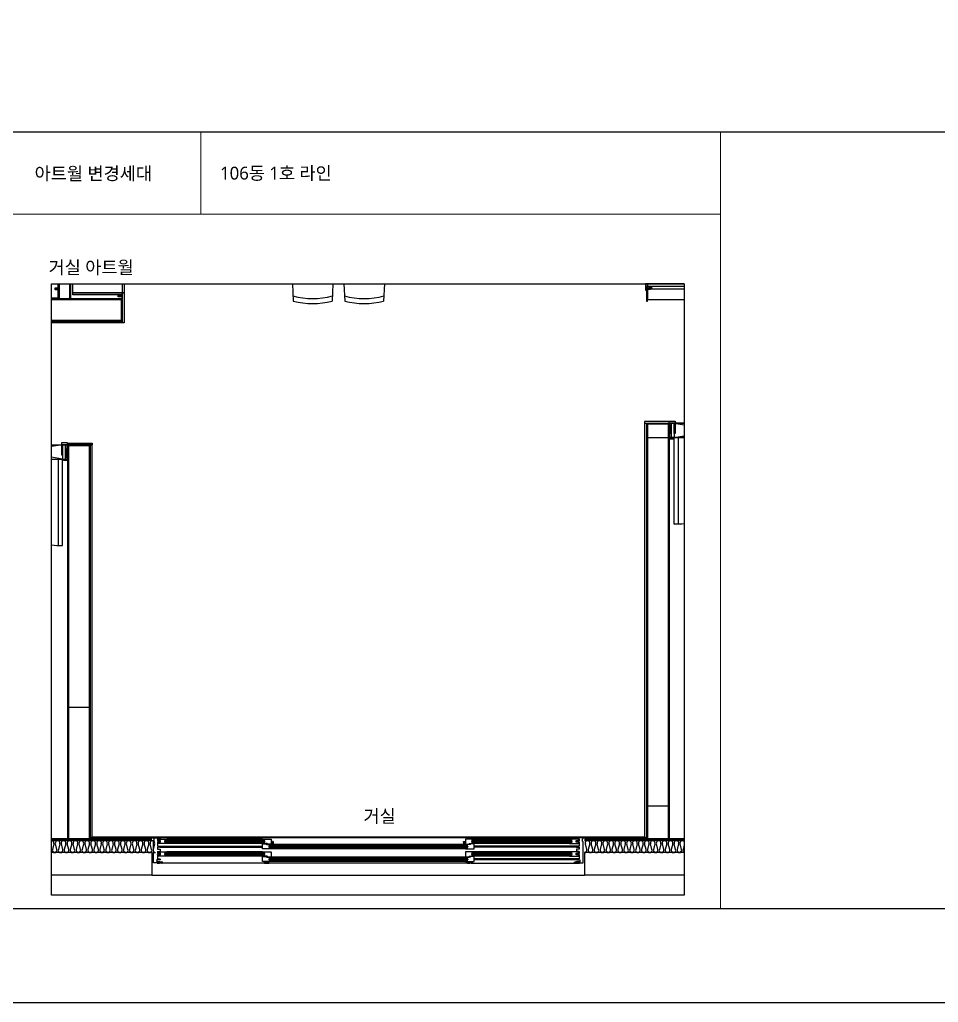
# Model space of a CAD drawing. Header units: millimetres. Extents: x -33000 to 294000, y 0 to 42408.
# Drawn here: x 182607 to 191527, y 0 to 9539 of the extents above; entities that cross this region are included whole.
import ezdxf
from ezdxf.enums import TextEntityAlignment as Align

# ---------------------------------------------------------------- set-up
doc = ezdxf.new("R2010")
doc.units = ezdxf.units.MM
doc.header["$LTSCALE"] = 50
doc.layers.add('arch', color=8, linetype='Continuous')
doc.layers.add('cloud', color=7, linetype='Continuous', true_color=0xb3ef8f, plot=False)
doc.styles.add('FORTELINE', font='malgun.ttf')
doc.styles.add('맑은고딕', font='malgun.ttf')

# ---------------------------------------------------------------- blocks, each defined once
blk = doc.blocks.new('XR-Unit-Plan$0$A$C0b6cf8d4')
for p, q in [((-4185, 0), (-4121, 0)), ((-4185, -10), (-4185, 0)), ((-15, 0), (-79, 0)), ((-15, -10), (-15, 0)), ((-4185, -10), (-4179, -10)), ((-4185, -245), (-4185, -38)), ((-4179, -38), (-4185, -38)), ((-4179, -38), (-4179, -10)), ((-4121, -12), (-4147, -12)), ((-4120, -1), (-4120, -11)), ((-80, -1), (-80, -11)), ((-79, -12), (-53, -12)), ((-15, -10), (-21, -10)), ((-21, -38), (-21, -10)), ((-21, -38), (-15, -38)), ((-15, -245), (-15, -38)), ((-4148, -134.5), (-4148, -153)), ((-4148, -165), (-4148, -205)), ((-4147, -133.5), (-4121, -133.5)), ((-4147, -154), (-4123.5, -154)), ((-4123.5, -164), (-4147, -164)), ((-4123, -154.5), (-4123, -155.1)), ((-4123, -162.9), (-4123, -163.5)), ((-53, -133.5), (-79, -133.5)), ((-77, -154.5), (-77, -155.1)), ((-77, -162.9), (-77, -163.5)), ((-53, -154), (-76.5, -154)), ((-76.5, -164), (-53, -164)), ((-52, -134.5), (-52, -153)), ((-52, -165), (-52, -205)), ((-4127, -245), (-4185, -245)), ((-4153, -217), (-4153, -236)), ((-4123.5, -216), (-4152, -216)), ((-4152, -237), (-4127, -237)), ((-4147, -206), (-4123.5, -206)), ((-4126, -238), (-4126, -244)), ((-4123, -206.5), (-4123, -207.1)), ((-4123, -214.9), (-4123, -215.5)), ((-77, -206.5), (-77, -207.1)), ((-77, -214.9), (-77, -215.5)), ((-53, -206), (-76.5, -206)), ((-76.5, -216), (-48, -216)), ((-74, -238), (-74, -244)), ((-48, -237), (-73, -237)), ((-73, -245), (-15, -245)), ((-47, -217), (-47, -236))]:
    blk.add_line(p, q)
for points in [[(-4148, -13), (-4148, -29.5, 0.414214), (-4147, -30.5)], [(-4147, -40.5, 0.414214), (-4148, -41.5), (-4148, -81.5)], [(-4148, -81.5, 0.414214), (-4147, -82.5)], [(-4147, -82.5), (-4123.5, -82.5, -0.414214), (-4123, -83), (-4123, -83.6, 0.341999), (-4122.2, -84.6, -0.774597), (-4122.2, -90.4, 0.341999), (-4123, -91.4), (-4123, -92, -0.414214), (-4123.5, -92.5), (-4147, -92.5, 0.414214), (-4148, -93.5), (-4148, -112, 0.414214), (-4147, -113)], [(-4147, -30.5), (-4123.5, -30.5, -0.414214), (-4123, -31), (-4123, -31.6, 0.341999), (-4122.2, -32.6, -0.774597), (-4122.2, -38.4, 0.341999), (-4123, -39.4), (-4123, -40, -0.414214), (-4123.5, -40.5), (-4147, -40.5)], [(-53, -30.5), (-76.5, -30.5, 0.414214), (-77, -31), (-77, -31.6, -0.341999), (-77.8, -32.6, 0.774597), (-77.8, -38.4, -0.341999), (-77, -39.4), (-77, -40, 0.414214), (-76.5, -40.5), (-53, -40.5)], [(-53, -82.5), (-76.5, -82.5, 0.414214), (-77, -83), (-77, -83.6, -0.341999), (-77.8, -84.6, 0.774597), (-77.8, -90.4, -0.341999), (-77, -91.4), (-77, -92, 0.414214), (-76.5, -92.5), (-53, -92.5, -0.414214), (-52, -93.5), (-52, -112, -0.414214), (-53, -113)], [(-52, -13), (-52, -29.5, -0.414214), (-53, -30.5)], [(-53, -40.5, -0.414214), (-52, -41.5), (-52, -81.5)], [(-52, -81.5, -0.414214), (-53, -82.5)], [(-4147, -113), (-4121, -113, -0.414214), (-4120, -114), (-4120, -132.5)], [(-53, -113), (-79, -113, 0.414214), (-80, -114), (-80, -132.5)]]:
    blk.add_lwpolyline(points, format="xyb")
for centre, radius, start, end in [((-4121, -1), 1, 0, 90), ((-79, -1), 1, 90, 180), ((-4147, -13), 1, 90, 180), ((-4121, -11), 1, 270, 0), ((-79, -11), 1, 180, 270), ((-53, -13), 1, 0, 90), ((-4147, -134.5), 1, 90, 180), ((-4147, -153), 1, 180, 270), ((-4147, -165), 1, 90, 180), ((-4123.5, -154.5), 0.5, 0, 90), ((-4123.5, -163.5), 0.5, 269.9997, 0), ((-4122, -155.1), 1, 180, 255.52249), ((-4122, -162.9), 1, 104.47751, 180), ((-4123, -159), 3, 284.47751, 75.52249), ((-4121, -132.5), 1, 270, 0), ((-79, -132.5), 1, 180, 270), ((-77, -159), 3, 104.47751, 255.52249), ((-78, -155.1), 1, 284.47751, 0), ((-78, -162.9), 1, 0, 75.52249), ((-76.5, -154.5), 0.5, 90, 180), ((-76.5, -163.5), 0.5, 180, 270.0003), ((-53, -134.5), 1, 0, 90), ((-53, -153), 1, 270, 0), ((-53, -165), 1, 0, 90), ((-4152, -217), 1, 90, 180), ((-4152, -236), 1, 180, 270), ((-4147, -205), 1, 180, 270), ((-4127, -238), 1, 0, 90), ((-4127, -244), 1, 270, 0), ((-4123.5, -206.5), 0.5, 0, 90), ((-4123.5, -215.5), 0.5, 270, 0), ((-4122, -207.1), 1, 180, 255.52249), ((-4122, -214.9), 1, 104.47751, 180), ((-4123, -211), 3, 284.47751, 75.52249), ((-77, -211), 3, 104.47751, 255.52249), ((-78, -207.1), 1, 284.47751, 0), ((-78, -214.9), 1, 0, 75.52249), ((-76.5, -206.5), 0.5, 90, 180), ((-76.5, -215.5), 0.5, 180, 270), ((-73, -238), 1, 90, 180), ((-73, -244), 1, 180, 270), ((-53, -205), 1, 270, 0), ((-48, -217), 1, 0, 90), ((-48, -236), 1, 270, 0)]:
    blk.add_arc(centre, radius, start, end)
blk = doc.blocks.new('XR-Unit-Plan$0$WG-민간-BPW_4200')
for p, q in [((60, 218), (60, 229.5)), ((4121, 245), (79, 245)), ((136.3, 198), (136.3, 220)), ((1084.5, 220), (136.3, 220)), ((1084.5, 214), (136.3, 214)), ((1084.5, 204), (136.3, 204)), ((1084.5, 198), (136.3, 198)), ((143, 222.6), (145.6, 220)), ((143, 195.4), (145.6, 198)), ((1073, 230), (144, 230)), ((146.3, 204), (146.3, 214)), ((146.3, 204), (146.3, 214)), ((1074.5, 222.6), (1071.9, 220)), ((1074.5, 195.4), (1071.9, 198)), ((1073, 230), (1157, 230)), ((1074.5, 229), (1073, 229)), ((1074.5, 222.5), (1074.5, 229)), ((1074.5, 204), (1074.5, 214)), ((1074.5, 204), (1074.5, 214)), ((1074.5, 190), (1074.5, 196.5)), ((1079.5, 222), (1075, 222)), ((1075, 197), (1079.5, 197)), ((1091, 225), (1076, 225)), ((1076, 225), (1076, 224)), ((1076, 195), (1076, 194)), ((1076, 194), (1091, 194)), ((1076.5, 223.5), (1079.5, 223.5)), ((1079.5, 195.5), (1076.5, 195.5)), ((1079.5, 223.5), (1079.5, 222)), ((1079.5, 197), (1079.5, 195.5)), ((1084.5, 198), (1084.5, 220)), ((1091.5, 213.8), (1091.5, 224.5)), ((1091.5, 194.5), (1091.5, 204.2)), ((1094.7, 211.6), (1091.8, 213.4)), ((1091.8, 204.6), (1094.7, 206.4)), ((1095, 206.8), (1095, 211.2)), ((1157.5, 229.5), (1157.5, 181)), ((1168.4, 204.5), (1169.7, 204.5)), ((1169.7, 207.4), (1169.7, 187.3)), ((1175.9, 208.4), (1170.7, 208.4)), ((1173.9, 188.8), (1176.8, 207.2)), ((1176.9, 207.4), (1176.9, 186.3)), ((3023.1, 207.4), (3023.1, 186.3)), ((3026.1, 188.8), (3023.2, 207.2)), ((3024.1, 208.4), (3029.3, 208.4)), ((3030.3, 207.4), (3030.3, 187.3)), ((3031.6, 204.5), (3030.3, 204.5)), ((3042.5, 229.5), (3042.5, 181)), ((3127, 230), (3043, 230)), ((3105, 206.8), (3105, 211.2)), ((3105.3, 211.6), (3108.2, 213.4)), ((3108.2, 204.6), (3105.3, 206.4)), ((3108.5, 213.8), (3108.5, 224.5)), ((3108.5, 194.5), (3108.5, 204.2)), ((3109, 225), (3124, 225)), ((3124, 194), (3109, 194)), ((3115.5, 198), (3115.5, 220)), ((4063.7, 220), (3115.5, 220)), ((4063.7, 214), (3115.5, 214)), ((4063.7, 204), (3115.5, 204)), ((4063.7, 198), (3115.5, 198)), ((3123.5, 223.5), (3120.5, 223.5)), ((3120.5, 223.5), (3120.5, 222)), ((3120.5, 222), (3125, 222)), ((3125, 197), (3120.5, 197)), ((3120.5, 197), (3120.5, 195.5)), ((3120.5, 195.5), (3123.5, 195.5)), ((3124, 225), (3124, 224)), ((3124, 195), (3124, 194)), ((3125.5, 222.5), (3125.5, 229)), ((3125.5, 229), (3127, 229)), ((3125.5, 222.6), (3128.1, 220)), ((3125.5, 204), (3125.5, 214)), ((3125.5, 204), (3125.5, 214)), ((3125.5, 195.4), (3128.1, 198)), ((3125.5, 190), (3125.5, 196.5)), ((4056, 230), (3127, 230)), ((4053.7, 204), (4053.7, 214)), ((4053.7, 204), (4053.7, 214)), ((4057, 222.6), (4054.4, 220)), ((4057, 195.4), (4054.4, 198)), ((4063.7, 198), (4063.7, 220)), ((4140, 218), (4140, 229.5)), ((76.5, 162.5), (1072.5, 162.5)), ((76.5, 152.5), (1072.5, 152.5)), ((136.3, 74.5), (136.3, 96.5)), ((1084.5, 96.5), (136.3, 96.5)), ((143, 99.1), (145.6, 96.5)), ((1073, 189), (144, 189)), ((1073, 106.5), (144, 106.5)), ((1074.5, 99.1), (1071.9, 96.5)), ((1073, 190), (1074.5, 190)), ((1116.6, 189), (1073, 189)), ((1073, 106.5), (1157, 106.5)), ((1074.5, 105.5), (1073, 105.5)), ((1074.5, 99), (1074.5, 105.5)), ((1079.5, 98.5), (1075, 98.5)), ((1091, 101.5), (1076, 101.5)), ((1076, 101.5), (1076, 100.5)), ((1076.5, 100), (1079.5, 100)), ((1079.5, 100), (1079.5, 98.5)), ((1084.5, 74.5), (1084.5, 96.5)), ((1091.5, 90.3), (1091.5, 101)), ((1112, 181.9), (1112, 182.1)), ((1112.4, 182.5), (1121, 183.5)), ((1121, 180.5), (1112.4, 181.4)), ((1121, 185), (1116.6, 189)), ((1121, 183.5), (1121, 185)), ((1157, 180.5), (1121, 180.5)), ((1145.5, 146.5), (1145.5, 168.5)), ((3054.5, 168.5), (1145.5, 168.5)), ((3054.5, 162.5), (1145.5, 162.5)), ((3054.5, 152.5), (1145.5, 152.5)), ((3054.5, 146.5), (1145.5, 146.5)), ((1155.5, 171.1), (1158.1, 168.5)), ((1155.5, 152.5), (1155.5, 162.5)), ((1155.5, 152.5), (1155.5, 162.5)), ((1155.5, 143.9), (1158.1, 146.5)), ((3043, 178), (1157, 178)), ((3043, 137), (1157, 137)), ((1157.5, 106), (1157.5, 57.5)), ((1176, 185.3), (1168.4, 185)), ((1169.7, 187.3), (1169.7, 185)), ((1169.7, 187.3), (1172, 187.3)), ((3024, 185.3), (3031.6, 185)), ((3030.3, 187.3), (3028, 187.3)), ((3030.3, 187.3), (3030.3, 185)), ((3044.5, 171.1), (3041.9, 168.5)), ((3044.5, 143.9), (3041.9, 146.5)), ((3042.5, 106), (3042.5, 57.5)), ((3043, 180.5), (3079, 180.5)), ((3127, 106.5), (3043, 106.5)), ((3044.5, 152.5), (3044.5, 162.5)), ((3044.5, 152.5), (3044.5, 162.5)), ((3054.5, 146.5), (3054.5, 168.5)), ((3079, 185), (3083.4, 189)), ((3079, 183.5), (3079, 185)), ((3087.6, 182.5), (3079, 183.5)), ((3079, 180.5), (3087.6, 181.4)), ((3083.4, 189), (3127, 189)), ((3088, 181.9), (3088, 182.1)), ((3108.5, 90.3), (3108.5, 101)), ((3109, 101.5), (3124, 101.5)), ((3115.5, 74.5), (3115.5, 96.5)), ((4063.7, 96.5), (3115.5, 96.5)), ((3123.5, 100), (3120.5, 100)), ((3120.5, 100), (3120.5, 98.5)), ((3120.5, 98.5), (3125, 98.5)), ((3124, 101.5), (3124, 100.5)), ((3127, 190), (3125.5, 190)), ((3125.5, 99), (3125.5, 105.5)), ((3125.5, 105.5), (3127, 105.5)), ((3125.5, 99.1), (3128.1, 96.5)), ((4056, 189), (3127, 189)), ((4056, 106.5), (3127, 106.5)), ((4123.5, 162.5), (3127.5, 162.5)), ((4123.5, 152.5), (3127.5, 152.5)), ((4057, 99.1), (4054.4, 96.5)), ((4063.7, 74.5), (4063.7, 96.5)), ((51, 9.5), (51, 11.5)), ((51.5, 12), (53.5, 12)), ((73.5, 9), (51.5, 9)), ((53.5, 11.2), (52, 11.2)), ((52, 11.2), (52, 10)), ((52, 10), (73.5, 10)), ((53.5, 12), (53.5, 11.2)), ((74, 10.5), (74, 11.5)), ((74, -0.5), (74, 8.5)), ((74.5, 12), (88, 12)), ((89, 11), (89, 5.5)), ((96.5, 8), (89, 8)), ((89, 3.5), (89, -1)), ((89.5, 5), (96, 5)), ((96, 4), (89.5, 4)), ((96.5, 5.5), (96.5, 9.5)), ((96.5, -1), (96.5, 3.5)), ((97.5, 9.5), (97.5, -1)), ((1084.5, 90.5), (136.3, 90.5)), ((1084.5, 80.5), (136.3, 80.5)), ((1084.5, 74.5), (136.3, 74.5)), ((143, 71.9), (145.6, 74.5)), ((1073, 65.5), (144, 65.5)), ((146.3, 80.5), (146.3, 90.5)), ((146.3, 80.5), (146.3, 90.5)), ((1074.5, 71.9), (1071.9, 74.5)), ((1073, 66.5), (1074.5, 66.5)), ((1116.6, 65.5), (1073, 65.5)), ((1074.5, 80.5), (1074.5, 90.5)), ((1074.5, 80.5), (1074.5, 90.5)), ((1074.5, 66.5), (1074.5, 73)), ((1075, 73.5), (1079.5, 73.5)), ((1076, 71.5), (1076, 70.5)), ((1076, 70.5), (1091, 70.5)), ((1079.5, 72), (1076.5, 72)), ((1079.5, 73.5), (1079.5, 72)), ((1091.5, 71), (1091.5, 80.7)), ((1094.7, 88.1), (1091.8, 89.9)), ((1091.8, 81.1), (1094.7, 82.9)), ((1091.9, 9.5), (1091.9, -1)), ((1092.9, 5.5), (1092.9, 9.5)), ((1100.4, 8), (1092.9, 8)), ((1092.9, -1), (1092.9, 3.5)), ((1099.9, 5), (1093.4, 5)), ((1093.4, 4), (1099.9, 4)), ((1095, 83.3), (1095, 87.7)), ((1100.4, 11), (1100.4, 5.5)), ((1100.4, 3.5), (1100.4, -1)), ((1114.9, 12), (1101.4, 12)), ((1112, 58.4), (1112, 58.6)), ((1112.4, 59), (1121, 60)), ((1121, 57), (1112.4, 57.9)), ((1115.4, 10.5), (1115.4, 11.5)), ((1115.4, -0.5), (1115.4, 8.5)), ((1115.4, 0), (3084.6, 0)), ((1137.4, 10), (1115.9, 10)), ((1115.9, 9), (1137.9, 9)), ((1121, 61.5), (1116.6, 65.5)), ((1121, 60), (1121, 61.5)), ((1157, 57), (1121, 57)), ((1137.9, 12), (1135.9, 12)), ((1135.9, 12), (1135.9, 11.2)), ((1135.9, 11.2), (1137.4, 11.2)), ((1137.4, 11.2), (1137.4, 10)), ((1138.4, 9.5), (1138.4, 11.5)), ((1145.5, 23), (1145.5, 45)), ((3054.5, 45), (1145.5, 45)), ((3054.5, 39), (1145.5, 39)), ((3054.5, 29), (1145.5, 29)), ((3054.5, 23), (1145.5, 23)), ((1155.5, 47.6), (1158.1, 45)), ((1155.5, 29), (1155.5, 39)), ((1155.5, 20.4), (1158.1, 23)), ((3043, 54.5), (1157, 54.5)), ((3043, 13.5), (1157, 13.5)), ((3044.5, 47.6), (3041.9, 45)), ((3044.5, 20.4), (3041.9, 23)), ((3043, 57), (3079, 57)), ((3044.5, 29), (3044.5, 39)), ((3054.5, 23), (3054.5, 45)), ((3061.6, 9.5), (3061.6, 11.5)), ((3062.1, 12), (3064.1, 12)), ((3084.1, 9), (3062.1, 9)), ((3064.1, 11.2), (3062.6, 11.2)), ((3062.6, 11.2), (3062.6, 10)), ((3062.6, 10), (3084.1, 10)), ((3064.1, 12), (3064.1, 11.2)), ((3079, 61.5), (3083.4, 65.5)), ((3079, 60), (3079, 61.5)), ((3087.6, 59), (3079, 60)), ((3079, 57), (3087.6, 57.9)), ((3083.4, 65.5), (3127, 65.5)), ((3084.6, 10.5), (3084.6, 11.5)), ((3084.6, -0.5), (3084.6, 8.5)), ((3085.1, 12), (3098.6, 12)), ((3088, 58.4), (3088, 58.6)), ((3099.6, 11), (3099.6, 5.5)), ((3099.6, 8), (3107.1, 8)), ((3099.6, 3.5), (3099.6, -1)), ((3100.1, 5), (3106.6, 5)), ((3106.6, 4), (3100.1, 4)), ((3105, 83.3), (3105, 87.7)), ((3105.3, 88.1), (3108.2, 89.9)), ((3108.2, 81.1), (3105.3, 82.9)), ((3107.1, 5.5), (3107.1, 9.5)), ((3107.1, -1), (3107.1, 3.5)), ((3108.1, 9.5), (3108.1, -1)), ((3108.5, 71), (3108.5, 80.7)), ((3124, 70.5), (3109, 70.5)), ((4063.7, 90.5), (3115.5, 90.5)), ((4063.7, 80.5), (3115.5, 80.5)), ((4063.7, 74.5), (3115.5, 74.5)), ((3125, 73.5), (3120.5, 73.5)), ((3120.5, 73.5), (3120.5, 72)), ((3120.5, 72), (3123.5, 72)), ((3124, 71.5), (3124, 70.5)), ((3125.5, 80.5), (3125.5, 90.5)), ((3125.5, 80.5), (3125.5, 90.5)), ((3125.5, 71.9), (3128.1, 74.5)), ((3125.5, 66.5), (3125.5, 73)), ((3127, 66.5), (3125.5, 66.5)), ((4056, 65.5), (3127, 65.5)), ((4123.5, 39), (3127.5, 39)), ((4123.5, 29), (3127.5, 29)), ((4053.7, 80.5), (4053.7, 90.5)), ((4053.7, 80.5), (4053.7, 90.5)), ((4057, 71.9), (4054.4, 74.5)), ((4102.5, 9.5), (4102.5, -1)), ((4103.5, 5.5), (4103.5, 9.5)), ((4103.5, 8), (4111, 8)), ((4103.5, -1), (4103.5, 3.5)), ((4110.5, 5), (4104, 5)), ((4104, 4), (4110.5, 4)), ((4111, 11), (4111, 5.5)), ((4111, 3.5), (4111, -1)), ((4125.5, 12), (4112, 12)), ((4126, 10.5), (4126, 11.5)), ((4126, -0.5), (4126, 8.5)), ((4148, 10), (4126.5, 10)), ((4126.5, 9), (4148.5, 9)), ((4148.5, 12), (4146.5, 12)), ((4146.5, 12), (4146.5, 11.2)), ((4146.5, 11.2), (4148, 11.2)), ((4148, 11.2), (4148, 10)), ((4149, 9.5), (4149, 11.5)), ((51.5, -1), (73.5, -1)), ((90, -2), (51.5, -2)), ((89, -1), (90, -1)), ((1099.3, -2), (93, -2)), ((96, -1), (96.5, -1)), ((96.5, -2), (96, -2)), ((1093.4, -1), (1092.9, -1)), ((1092.9, -2), (1093.4, -2)), ((1100.4, -1), (1099.4, -1)), ((1099.4, -2), (1137.9, -2)), ((1137.9, -1), (1115.9, -1)), ((3062.1, -1), (3084.1, -1)), ((3100.6, -2), (3062.1, -2)), ((3099.6, -1), (3100.6, -1)), ((3100.7, -2), (4107, -2)), ((3106.6, -1), (3107.1, -1)), ((3107.1, -2), (3106.6, -2)), ((4104, -1), (4103.5, -1)), ((4103.5, -2), (4104, -2)), ((4111, -1), (4110, -1)), ((4110, -2), (4148.5, -2)), ((4148.5, -1), (4126.5, -1))]:
    blk.add_line(p, q)
for points in [[(60, 229), (60, 229.5, -0.414214), (60.5, 230)], [(60.5, 217.5, -0.414214), (60, 218)], [(60, 189.5), (60, 201, -0.414214), (60.5, 201.5)], [(60.5, 201.5), (81.3, 201.5, 0.414214), (82.3, 202.5), (82.3, 216.5, 0.414214), (81.3, 217.5), (60.5, 217.5)], [(143, 229), (143, 222.5, -0.414214), (142.5, 222), (138, 222), (138, 223.5), (141, 223.5, 0.414214), (141.5, 224), (141.5, 225), (126.5, 225, 0.414214), (126, 224.5), (126, 214.3, -0.269143), (125.7, 213.9), (122.8, 212.1, 0.269143), (122.5, 211.7), (122.5, 207.3, 0.269143), (122.8, 206.9), (125.7, 205.1, -0.269143), (126, 204.7), (126, 194.5, 0.414214), (126.5, 194), (141.5, 194), (141.5, 195, 0.414214), (141, 195.5), (138, 195.5), (138, 197), (142.5, 197, -0.414214), (143, 196.5), (143, 190)], [(144.5, 230, -0.414214), (145, 229.5, -0.414214), (144.5, 229), (143, 229)], [(4055.5, 230, 0.414214), (4055, 229.5, 0.414214), (4055.5, 229), (4057, 229)], [(4057, 229), (4057, 222.5, 0.414214), (4057.5, 222), (4062, 222), (4062, 223.5), (4059, 223.5, -0.414214), (4058.5, 224), (4058.5, 225), (4073.5, 225, -0.414214), (4074, 224.5), (4074, 214.3, 0.269143), (4074.3, 213.9), (4077.2, 212.1, -0.269143), (4077.5, 211.7), (4077.5, 207.3, -0.269143), (4077.2, 206.9), (4074.3, 205.1, 0.269143), (4074, 204.7), (4074, 194.5, -0.414214), (4073.5, 194), (4058.5, 194), (4058.5, 195, -0.414214), (4059, 195.5), (4062, 195.5), (4062, 197), (4057.5, 197, 0.414214), (4057, 196.5), (4057, 190)], [(4139.5, 201.5), (4118.7, 201.5, -0.414214), (4117.7, 202.5), (4117.7, 216.5, -0.414214), (4118.7, 217.5), (4139.5, 217.5)], [(4139.5, 217.5, 0.414214), (4140, 218)], [(4140, 189.5), (4140, 201, 0.414214), (4139.5, 201.5)], [(60.5, 189, -0.414214), (60, 189.5)], [(60, 94.5), (60, 106, -0.414214), (60.5, 106.5)], [(143, 105.5), (143, 99, -0.414214), (142.5, 98.5), (138, 98.5), (138, 100), (141, 100, 0.414214), (141.5, 100.5), (141.5, 101.5), (126.5, 101.5, 0.414214), (126, 101), (126, 90.8, -0.269143), (125.7, 90.4), (122.8, 88.6, 0.269143), (122.5, 88.2), (122.5, 83.8, 0.269143), (122.8, 83.4), (125.7, 81.6, -0.269143), (126, 81.2), (126, 71, 0.414214), (126.5, 70.5), (141.5, 70.5), (141.5, 71.5, 0.414214), (141, 72), (138, 72), (138, 73.5), (142.5, 73.5, -0.414214), (143, 73), (143, 66.5)], [(143, 190), (144.5, 190, -1), (144.5, 189)], [(144.5, 106.5, -0.414214), (145, 106, -0.414214), (144.5, 105.5), (143, 105.5)], [(1155.5, 144.5), (1155.5, 138), (1157, 138, -1), (1157, 137), (1073, 137, -0.414214), (1072.5, 137.5), (1072.5, 186, -0.414214), (1073, 186.5), (1109, 186.5), (1117.6, 185.6, -0.382193), (1118, 185.1), (1118, 184.9, -0.382131), (1117.6, 184.5), (1109, 183.5), (1109, 182), (1113.5, 178), (1157, 178, -0.414214), (1157.5, 177.5, -0.414214), (1157, 177), (1155.5, 177), (1155.5, 170.5)], [(1155.5, 170.5, -0.414214), (1155, 170), (1150.5, 170), (1150.5, 171.5), (1153.5, 171.5, 0.414214), (1154, 172), (1154, 173), (1139, 173, 0.414214), (1138.5, 172.5), (1138.5, 162.8, -0.269143), (1138.2, 162.4), (1135.3, 160.6, 0.269143), (1135, 160.2), (1135, 155.8, 0.269143), (1135.3, 155.4), (1138.2, 153.6, -0.269143), (1138.5, 153.2), (1138.5, 142.5, 0.414214), (1139, 142), (1154, 142), (1154, 143, 0.414214), (1153.5, 143.5), (1150.5, 143.5), (1150.5, 145), (1155, 145, -0.414214), (1155.5, 144.5)], [(3044.5, 144.5), (3044.5, 138), (3043, 138, 1), (3043, 137), (3127, 137, 0.414214), (3127.5, 137.5), (3127.5, 186, 0.414214), (3127, 186.5), (3091, 186.5), (3082.4, 185.6, 0.382193), (3082, 185.1), (3082, 184.9, 0.382131), (3082.4, 184.5), (3091, 183.5), (3091, 182), (3086.5, 178), (3043, 178, 0.414214), (3042.5, 177.5, 0.414214), (3043, 177), (3044.5, 177), (3044.5, 170.5)], [(3044.5, 170.5, 0.414214), (3045, 170), (3049.5, 170), (3049.5, 171.5), (3046.5, 171.5, -0.414214), (3046, 172), (3046, 173), (3061, 173, -0.414214), (3061.5, 172.5), (3061.5, 162.8, 0.269143), (3061.8, 162.4), (3064.7, 160.6, -0.269143), (3065, 160.2), (3065, 155.8, -0.269143), (3064.7, 155.4), (3061.8, 153.6, 0.269143), (3061.5, 153.2), (3061.5, 142.5, -0.414214), (3061, 142), (3046, 142), (3046, 143, -0.414214), (3046.5, 143.5), (3049.5, 143.5), (3049.5, 145), (3045, 145, 0.414214), (3044.5, 144.5)], [(4057, 190), (4055.5, 190, 1), (4055.5, 189)], [(4055.5, 106.5, 0.414214), (4055, 106, 0.414214), (4055.5, 105.5), (4057, 105.5)], [(4057, 105.5), (4057, 99, 0.414214), (4057.5, 98.5), (4062, 98.5), (4062, 100), (4059, 100, -0.414214), (4058.5, 100.5), (4058.5, 101.5), (4073.5, 101.5, -0.414214), (4074, 101), (4074, 90.8, 0.269143), (4074.3, 90.4), (4077.2, 88.6, -0.269143), (4077.5, 88.2), (4077.5, 83.8, -0.269143), (4077.2, 83.4), (4074.3, 81.6, 0.269143), (4074, 81.2), (4074, 71, -0.414214), (4073.5, 70.5), (4058.5, 70.5), (4058.5, 71.5, -0.414214), (4059, 72), (4062, 72), (4062, 73.5), (4057.5, 73.5, 0.414214), (4057, 73), (4057, 66.5)], [(4139.5, 189, 0.414214), (4140, 189.5)], [(4140, 94.5), (4140, 106, 0.414214), (4139.5, 106.5)], [(60.5, 94, -0.414214), (60, 94.5)], [(60, 66), (60, 77.5, -0.414214), (60.5, 78)], [(60.5, 65.5, -0.414214), (60, 66)], [(60.5, 78), (81.3, 78, 0.414214), (82.3, 79), (82.3, 93, 0.414214), (81.3, 94), (60.5, 94)], [(143, 66.5), (144.5, 66.5, -1), (144.5, 65.5)], [(1155.5, 21), (1155.5, 14.5), (1157, 14.5, -1), (1157, 13.5), (1073, 13.5, -0.414214), (1072.5, 14), (1072.5, 62.5, -0.414214), (1073, 63), (1109, 63), (1117.6, 62.1, -0.382193), (1118, 61.6), (1118, 61.4, -0.382131), (1117.6, 61), (1109, 60), (1109, 58.5), (1113.5, 54.5), (1157, 54.5, -0.414214), (1157.5, 54, -0.414214), (1157, 53.5), (1155.5, 53.5), (1155.5, 50), (1155, 49.5), (1155.5, 49), (1155.5, 47, -0.414214), (1155, 46.5), (1150.5, 46.5), (1150.5, 48), (1153.5, 48, 0.414214), (1154, 48.5), (1154, 49.5), (1139, 49.5, 0.414214), (1138.5, 49), (1138.5, 39.3, -0.269143), (1138.2, 38.9), (1135.3, 37.1, 0.269143), (1135, 36.7), (1135, 32.3, 0.269143), (1135.3, 31.9), (1138.2, 30.1, -0.269143), (1138.5, 29.7), (1138.5, 19, 0.414214), (1139, 18.5), (1154, 18.5), (1154, 19.5, 0.414214), (1153.5, 20), (1150.5, 20), (1150.5, 21.5), (1155, 21.5, -0.414214), (1155.5, 21)], [(3044.5, 21), (3044.5, 14.5), (3043, 14.5, 1), (3043, 13.5), (3127, 13.5, 0.414214), (3127.5, 14), (3127.5, 62.5, 0.414214), (3127, 63), (3091, 63), (3082.4, 62.1, 0.382193), (3082, 61.6), (3082, 61.4, 0.382131), (3082.4, 61), (3091, 60), (3091, 58.5), (3086.5, 54.5), (3043, 54.5, 0.414214), (3042.5, 54, 0.414214), (3043, 53.5), (3044.5, 53.5), (3044.5, 50), (3045, 49.5), (3044.5, 49), (3044.5, 47, 0.414214), (3045, 46.5), (3049.5, 46.5), (3049.5, 48), (3046.5, 48, -0.414214), (3046, 48.5), (3046, 49.5), (3061, 49.5, -0.414214), (3061.5, 49), (3061.5, 39.3, 0.269143), (3061.8, 38.9), (3064.7, 37.1, -0.269143), (3065, 36.7), (3065, 32.3, -0.269143), (3064.7, 31.9), (3061.8, 30.1, 0.269143), (3061.5, 29.7), (3061.5, 19, -0.414214), (3061, 18.5), (3046, 18.5), (3046, 19.5, -0.414214), (3046.5, 20), (3049.5, 20), (3049.5, 21.5), (3045, 21.5, 0.414214), (3044.5, 21)], [(4057, 66.5), (4055.5, 66.5, 1), (4055.5, 65.5)], [(4139.5, 78), (4118.7, 78, -0.414214), (4117.7, 79), (4117.7, 93, -0.414214), (4118.7, 94), (4139.5, 94)], [(4139.5, 94, 0.414214), (4140, 94.5)], [(4140, 66), (4140, 77.5, 0.414214), (4139.5, 78)], [(4139.5, 65.5, 0.414214), (4140, 66)]]:
    blk.add_lwpolyline(points, format="xyb")
for points in [[(60.5, 230), (144.5, 230)], [(1157.5, 208.5), (1168.4, 204.5), (1168.4, 185), (1160.1, 183.6)], [(1157.5, 181.5), (1160.1, 181.5), (1160.1, 204.2), (1157.5, 204.2)], [(3042.5, 208.5), (3031.6, 204.5), (3031.6, 185), (3039.9, 183.6)], [(3042.5, 181.5), (3039.9, 181.5), (3039.9, 204.2), (3042.5, 204.2)], [(4139.5, 230), (4055.5, 230)], [(144.5, 189), (60.5, 189)], [(60.5, 106.5), (144.5, 106.5)], [(4055.5, 189), (4139.5, 189)], [(4139.5, 106.5), (4055.5, 106.5)], [(144.5, 65.5), (60.5, 65.5)], [(4055.5, 65.5), (4139.5, 65.5)]]:
    blk.add_lwpolyline(points)
for centre in [(93, 1), (1096.5, 1), (3103.5, 1), (4107, 1)]:
    blk.add_circle(centre, 3)
for centre, radius, start, end in [((1073, 229.5), 0.5, 90, 270), ((1075, 222.5), 0.5, 180, 270), ((1075, 196.5), 0.5, 90, 180), ((1076.5, 224), 0.5, 180, 270), ((1076.5, 195), 0.5, 90, 180), ((1091, 224.5), 0.5, 0, 90), ((1091, 194.5), 0.5, 270, 0), ((1092, 213.8), 0.5, 180, 240.25512), ((1092, 204.2), 0.5, 119.74488, 180), ((1094.5, 211.2), 0.5, 0, 60.25512), ((1094.5, 206.8), 0.5, 299.74488, 360), ((1157, 229.5), 0.5, 0, 90), ((1170.7, 207.4), 1, 90, 180.08577), ((1175.8, 207.4), 1, 351.06348, 90), ((1175.9, 207.4), 1, 0, 90), ((3024.1, 207.4), 1, 90, 180), ((3024.2, 207.4), 1, 90, 188.93652), ((3029.3, 207.4), 1, 359.91423, 90), ((3043, 229.5), 0.5, 90, 180), ((3105.5, 211.2), 0.5, 119.74488, 180), ((3105.5, 206.8), 0.5, 180, 240.25512), ((3108, 213.8), 0.5, 299.74488, 0), ((3108, 204.2), 0.5, 360, 60.25512), ((3109, 224.5), 0.5, 90, 180), ((3109, 194.5), 0.5, 180, 270), ((3123.5, 224), 0.5, 270, 0), ((3123.5, 195), 0.5, 0, 90), ((3125, 222.5), 0.5, 270, 0), ((3125, 196.5), 0.5, 0, 90), ((3127, 229.5), 0.5, 270, 90), ((1073, 189.5), 0.5, 90, 270), ((1073, 106), 0.5, 90, 270), ((1075, 99), 0.5, 180, 270), ((1076.5, 100.5), 0.5, 180, 270), ((1091, 101), 0.5, 0, 90), ((1112.5, 182.1), 0.5, 96.34639, 180), ((1112.5, 181.9), 0.5, 180, 263.66601), ((1157, 181), 0.5, 270, 0), ((1157, 106), 0.5, 0, 90), ((1172, 189.2), 1.88, 270, 348.88011), ((1175.9, 186.3), 1, 272.27755, 0), ((3024.1, 186.3), 1, 180, 267.72245), ((3028, 189.2), 1.88, 191.11989, 270), ((3043, 181), 0.5, 180, 270), ((3043, 106), 0.5, 90, 180), ((3087.5, 182.1), 0.5, 0, 83.65361), ((3087.5, 181.9), 0.5, 276.33399, 360), ((3109, 101), 0.5, 90, 180), ((3123.5, 100.5), 0.5, 270, 0), ((3125, 99), 0.5, 270, 0), ((3127, 189.5), 0.5, 270, 90), ((3127, 106), 0.5, 270, 90), ((51.5, 11.5), 0.5, 90, 180), ((51.5, 9.5), 0.5, 180, 270), ((73.5, 10.5), 0.5, 270, 0), ((73.5, 8.5), 0.5, 0, 90), ((74.5, 11.5), 0.5, 90, 180), ((88, 11), 1, 0, 90), ((89.5, 5.5), 0.5, 180, 270), ((89.5, 3.5), 0.5, 90, 180), ((96, 5.5), 0.5, 270, 0), ((96, 3.5), 0.5, 0, 90), ((97, 9.5), 0.5, 0, 180.00002), ((1073, 66), 0.5, 90, 270), ((1075, 73), 0.5, 90, 180), ((1076.5, 71.5), 0.5, 90, 180), ((1091, 71), 0.5, 270, 0), ((1092, 90.3), 0.5, 180, 240.25512), ((1092, 80.7), 0.5, 119.74488, 180), ((1092.4, 9.5), 0.5, 0, 180.00002), ((1093.4, 5.5), 0.5, 180, 270), ((1093.4, 3.5), 0.5, 90, 180), ((1094.5, 87.7), 0.5, 0, 60.25512), ((1094.5, 83.3), 0.5, 299.74488, 360), ((1099.9, 5.5), 0.5, 270, 0), ((1099.9, 3.5), 0.5, 0, 90), ((1101.4, 11), 1, 90, 180), ((1112.5, 58.6), 0.5, 96.34639, 180), ((1112.5, 58.4), 0.5, 180, 263.66601), ((1114.9, 11.5), 0.5, 0, 90), ((1115.9, 10.5), 0.5, 180, 270), ((1115.9, 8.5), 0.5, 90, 180), ((1137.9, 11.5), 0.5, 0, 90), ((1137.9, 9.5), 0.5, 270, 0), ((1157, 57.5), 0.5, 270, 0), ((3043, 57.5), 0.5, 180, 270), ((3062.1, 11.5), 0.5, 90, 180), ((3062.1, 9.5), 0.5, 180, 270), ((3084.1, 10.5), 0.5, 270, 0), ((3084.1, 8.5), 0.5, 0, 90), ((3085.1, 11.5), 0.5, 90, 180), ((3087.5, 58.6), 0.5, 0, 83.65361), ((3087.5, 58.4), 0.5, 276.33399, 360), ((3098.6, 11), 1, 0, 90), ((3100.1, 5.5), 0.5, 180, 270), ((3100.1, 3.5), 0.5, 90, 180), ((3105.5, 87.7), 0.5, 119.74488, 180), ((3105.5, 83.3), 0.5, 180, 240.25512), ((3106.6, 5.5), 0.5, 270, 0), ((3106.6, 3.5), 0.5, 0, 90), ((3107.6, 9.5), 0.5, 359.99998, 180), ((3108, 90.3), 0.5, 299.74488, 0), ((3108, 80.7), 0.5, 360, 60.25512), ((3109, 71), 0.5, 180, 270), ((3123.5, 71.5), 0.5, 0, 90), ((3125, 73), 0.5, 0, 90), ((3127, 66), 0.5, 270, 90), ((4103, 9.5), 0.5, 359.99998, 180), ((4104, 5.5), 0.5, 180, 270), ((4104, 3.5), 0.5, 90, 180), ((4110.5, 5.5), 0.5, 270, 0), ((4110.5, 3.5), 0.5, 0, 90), ((4112, 11), 1, 90, 180), ((4125.5, 11.5), 0.5, 0, 90), ((4126.5, 10.5), 0.5, 180, 270), ((4126.5, 8.5), 0.5, 90, 180), ((4148.5, 11.5), 0.5, 0, 90), ((4148.5, 9.5), 0.5, 270, 0), ((51.5, -1.5), 0.5, 90, 270), ((73.5, -0.5), 0.5, 270, 0), ((90, -1.5), 0.5, 270, 89.99996), ((96, -1.5), 0.5, 90, 270), ((96.5, -1), 1, 270, 0), ((1092.9, -1), 1, 180, 270), ((1093.4, -1.5), 0.5, 270, 90), ((1099.4, -1.5), 0.5, 90, 270), ((1115.9, -0.5), 0.5, 180, 270), ((1137.9, -1.5), 0.5, 270, 89.99996), ((3062.1, -1.5), 0.5, 90.00004, 270), ((3084.1, -0.5), 0.5, 270, 0), ((3100.6, -1.5), 0.5, 270, 90), ((3106.6, -1.5), 0.5, 90, 270), ((3107.1, -1), 1, 270, 0), ((4103.5, -1), 1, 180, 270), ((4104, -1.5), 0.5, 270, 90), ((4110, -1.5), 0.5, 90.00004, 270), ((4126.5, -0.5), 0.5, 180, 270), ((4148.5, -1.5), 0.5, 270, 90)]:
    blk.add_arc(centre, radius, start, end)
at = {"xscale": -1}
blk.add_blockref('XR-Unit-Plan$0$A$C0b6cf8d4', (0, 245), dxfattribs=at)

msp = doc.modelspace()

# ---------------------------------------------------------------- linework, layer by layer
at = {"layer": 'arch', "linetype": 'ByBlock', "lineweight": 5}
for p, q in [((171235, 8449.6), (189411.5, 8449.6)), ((171235, 8449.6), (189411.5, 8449.6)), ((184366.1, 8449.6), (184366.1, 7649.6)), ((189411.5, 909.2), (189411.5, 8449.6)), ((169235, 7649.6), (189411.5, 7649.6))]:
    msp.add_line(p, q, dxfattribs=at)
at = {"layer": 'arch'}
for p, q in [((182982.4, 6838.4), (182982.4, 6975)), ((182982.4, 6975), (182982.4, 6833.4)), ((182982.4, 6838.4), (182982.4, 6975)), ((182992.4, 6975), (182992.4, 6823.4)), ((183092.4, 6975), (183092.4, 6823.4)), ((183102.4, 6975), (183102.4, 6833.4)), ((183122.4, 6888.4), (183122.4, 6975)), ((183602.4, 6975), (183602.4, 6613.4)), ((183622.4, 6975), (183622.4, 6888.4)), ((185255.3, 6975), (185263.6, 6807.6)), ((185649.6, 6975), (185641.3, 6807.6)), ((185755.3, 6975), (185763.6, 6807.6)), ((186149.6, 6975), (186141.3, 6807.6)), ((188702.4, 6973.4), (188702.4, 6953.4)), ((189060.6, 6973.4), (188702.4, 6973.4)), ((182952.4, 6917.4), (182952.4, 6937.4)), ((182952.4, 6937.4), (182982.4, 6937.4)), ((182952.4, 6917.4), (182952.4, 6937.4)), ((182952.4, 6937.4), (182982.4, 6937.4)), ((182982.4, 6917.4), (182952.4, 6917.4)), ((182982.4, 6917.4), (182952.4, 6917.4)), ((182980.4, 6937.4), (182980.4, 6917.4)), ((182980.4, 6937.4), (182980.4, 6917.4)), ((183432.4, 6888.4), (183122.4, 6888.4)), ((183622.4, 6888.4), (183122.4, 6888.4)), ((183602.4, 6868.4), (183562.4, 6848.4)), ((183602.4, 6868.4), (183562.4, 6848.4)), ((188702.4, 6933.4), (188742.4, 6953.4)), ((188702.4, 6953.4), (189060.6, 6953.4)), ((188702.4, 6923.4), (188702.4, 6823.4)), ((189060.6, 6923.4), (188702.4, 6923.4)), ((182916, 6838.4), (182982.4, 6838.4)), ((182916, 6838.4), (182982.4, 6838.4)), ((182916, 6833.4), (183602.4, 6833.4)), ((182916, 6823.4), (183592.4, 6823.4)), ((182982.4, 6838.4), (182982.4, 6833.4)), ((182982.4, 6838.4), (182982.4, 6833.4)), ((183592.4, 6823.4), (183592.4, 6623.4)), ((183592.4, 6823.4), (183592.4, 6623.4)), ((188702.4, 6823.4), (189060.6, 6823.4)), ((182916, 6623.4), (183592.4, 6623.4)), ((182916, 6613.4), (183602.4, 6613.4)), ((188692.4, 5623.4), (188692.4, 1598.4)), ((188692.4, 5623.4), (189060.6, 5623.4)), ((188702.4, 5613.4), (188702.4, 1903.4)), ((188902.4, 5613.4), (188702.4, 5613.4)), ((188902.4, 5613.4), (188902.4, 1903.4)), ((188912.4, 5623.4), (188912.4, 1598.4)), ((188692.4, 5483.4), (189060.6, 5483.4)), ((183072.4, 5413.4), (183072.4, 1598.4)), ((183082.4, 5403.4), (183082.4, 2863.4)), ((183282.4, 5403.4), (183082.4, 5403.4)), ((183282.4, 5403.4), (183282.4, 2863.4)), ((183292.4, 5413.4), (183292.4, 1598.4)), ((183282.4, 2863.4), (183082.4, 2863.4)), ((183082.4, 2863.4), (183082.4, 1588.4)), ((183282.4, 2863.4), (183282.4, 1588.4)), ((188902.4, 1903.4), (188702.4, 1903.4)), ((188702.4, 1903.4), (188702.4, 1588.4)), ((188902.4, 1903.4), (188902.4, 1588.4)), ((183892.4, 1588.4), (182916, 1588.4)), ((183892.4, 1578.4), (182916, 1578.4)), ((183892.4, 1568.4), (182916, 1568.4)), ((182940.2, 1537.3), (182925.9, 1484.6)), ((182968.9, 1484.6), (182954.7, 1537.3)), ((182997.7, 1537.3), (182983.4, 1484.6)), ((183026.4, 1484.6), (183012.2, 1537.3)), ((183055.2, 1537.3), (183040.9, 1484.6)), ((183083.9, 1484.6), (183069.7, 1537.3)), ((183112.7, 1537.3), (183098.4, 1484.6)), ((183141.4, 1484.6), (183127.2, 1537.3)), ((183170.2, 1537.3), (183155.9, 1484.6)), ((183198.9, 1484.6), (183184.7, 1537.3)), ((183227.7, 1537.3), (183213.4, 1484.6)), ((183256.4, 1484.6), (183242.2, 1537.3)), ((183285.2, 1537.3), (183270.9, 1484.6)), ((183313.9, 1484.6), (183299.7, 1537.3)), ((183342.7, 1537.3), (183328.4, 1484.6)), ((183371.4, 1484.6), (183357.2, 1537.3)), ((183400.2, 1537.3), (183385.9, 1484.6)), ((183428.9, 1484.6), (183414.7, 1537.3)), ((183457.7, 1537.3), (183443.4, 1484.6)), ((183486.4, 1484.6), (183472.2, 1537.3)), ((183515.2, 1537.3), (183500.9, 1484.6)), ((183543.9, 1484.6), (183529.7, 1537.3)), ((183572.7, 1537.3), (183558.4, 1484.6)), ((183601.4, 1484.6), (183587.2, 1537.3)), ((183630.2, 1537.3), (183615.9, 1484.6)), ((183658.9, 1484.6), (183644.7, 1537.3)), ((183687.7, 1537.3), (183673.4, 1484.6)), ((183716.4, 1484.6), (183702.2, 1537.3)), ((183745.2, 1537.3), (183730.9, 1484.6)), ((183773.9, 1484.6), (183759.7, 1537.3)), ((183802.7, 1537.3), (183788.4, 1484.6)), ((183831.4, 1484.6), (183817.2, 1537.3)), ((183860.2, 1537.3), (183845.9, 1484.6)), ((183888.9, 1484.6), (183874.7, 1537.3)), ((183917.7, 1537.3), (183903.4, 1484.6)), ((189060.6, 1588.4), (188092.4, 1588.4)), ((189060.6, 1578.4), (188092.4, 1578.4)), ((189060.6, 1568.4), (188092.4, 1568.4)), ((188113.9, 1484.6), (188099.7, 1537.3)), ((188142.7, 1537.3), (188128.4, 1484.6)), ((188171.4, 1484.6), (188157.2, 1537.3)), ((188200.2, 1537.3), (188185.9, 1484.6)), ((188228.9, 1484.6), (188214.7, 1537.3)), ((188257.7, 1537.3), (188243.4, 1484.6)), ((188286.4, 1484.6), (188272.2, 1537.3)), ((188315.2, 1537.3), (188300.9, 1484.6)), ((188343.9, 1484.6), (188329.7, 1537.3)), ((188372.7, 1537.3), (188358.4, 1484.6)), ((188401.4, 1484.6), (188387.2, 1537.3)), ((188430.2, 1537.3), (188415.9, 1484.6)), ((188458.9, 1484.6), (188444.7, 1537.3)), ((188487.7, 1537.3), (188473.4, 1484.6)), ((188516.4, 1484.6), (188502.2, 1537.3)), ((188545.2, 1537.3), (188530.9, 1484.6)), ((188573.9, 1484.6), (188559.7, 1537.3)), ((188602.7, 1537.3), (188588.4, 1484.6)), ((188631.4, 1484.6), (188617.2, 1537.3)), ((188660.2, 1537.3), (188645.9, 1484.6)), ((188688.9, 1484.6), (188674.7, 1537.3)), ((188717.7, 1537.3), (188703.4, 1484.6)), ((188746.4, 1484.6), (188732.2, 1537.3)), ((188775.2, 1537.3), (188760.9, 1484.6)), ((188803.9, 1484.6), (188789.7, 1537.3)), ((188832.7, 1537.3), (188818.4, 1484.6)), ((188861.4, 1484.6), (188847.2, 1537.3)), ((188890.2, 1537.3), (188875.9, 1484.6)), ((188918.9, 1484.6), (188904.7, 1537.3)), ((188947.7, 1537.3), (188933.4, 1484.6)), ((188976.4, 1484.6), (188962.2, 1537.3)), ((189005.2, 1537.3), (188990.9, 1484.6)), ((189033.9, 1484.6), (189019.7, 1537.3)), ((189060.6, 1529.4), (189048.4, 1484.6)), ((183892.4, 1453.4), (182916, 1453.4)), ((189060.6, 1453.4), (188092.4, 1453.4)), ((183892.4, 1233.4), (182916, 1233.4)), ((189060.6, 1233.4), (188092.4, 1233.4))]:
    msp.add_line(p, q, dxfattribs=at)
for points in [[(173606.2, 8449.6), (202131.2, 8449.6), (202131.2, 26109.6), (173606.2, 26109.6)], [(182916, 6975), (189060.6, 6975), (189060.6, 1039.6), (182916, 1039.6)], [(183602.4, 6888.4), (183602.4, 6868.4), (183122.4, 6868.4), (183122.4, 6888.4)], [(183602.4, 6888.4), (183602.4, 6868.4), (183122.4, 6868.4), (183122.4, 6888.4)], [(183602.4, 6848.4), (183562.4, 6848.4), (183562.4, 6868.4), (183602.4, 6868.4)], [(183602.4, 6848.4), (183562.4, 6848.4), (183562.4, 6868.4), (183602.4, 6868.4)], [(183622.4, 6595.4), (183602.4, 6595.4), (183602.4, 6888.4), (183622.4, 6888.4)], [(183622.4, 6595.4), (183602.4, 6595.4), (183602.4, 6888.4), (183622.4, 6888.4)], [(188912.4, 5623.4), (188912.4, 5638.4), (188674.4, 5638.4), (188674.4, 5623.4)], [(188912.4, 5623.4), (188912.4, 5641.4), (188972.4, 5641.4), (188972.4, 5623.4)], [(188677.4, 5623.4), (188692.4, 5623.4), (188692.4, 1598.4), (188677.4, 1598.4)], [(188962.4, 5483.4), (188932.4, 5483.4), (188932.4, 5623.4), (188962.4, 5623.4)], [(188912.4, 5471.4), (188952.4, 5471.4), (188952.4, 5483.4), (188912.4, 5483.4)], [(188962.4, 4643.4), (188962.4, 5483.4), (189002.4, 5483.4), (189002.4, 4643.4)], [(183072.4, 5413.4), (183072.4, 5431.4), (183012.4, 5431.4), (183012.4, 5413.4)], [(183022.4, 5273.4), (183052.4, 5273.4), (183052.4, 5413.4), (183022.4, 5413.4)], [(183072.4, 5413.4), (183072.4, 5428.4), (183310.4, 5428.4), (183310.4, 5413.4)], [(183292.4, 5413.4), (183307.4, 5413.4), (183307.4, 1598.4), (183292.4, 1598.4)], [(183022.4, 4433.4), (183022.4, 5273.4), (182982.4, 5273.4), (182982.4, 4433.4)], [(183072.4, 5261.4), (183032.4, 5261.4), (183032.4, 5273.4), (183072.4, 5273.4)], [(183307.4, 1598.4), (183307.4, 1607.4), (188677.4, 1607.4), (188677.4, 1598.4)]]:
    msp.add_lwpolyline(points, close=True, dxfattribs=at)
at = {"layer": 'arch', "elevation": 0}
msp.add_lwpolyline([(188682.4, 6913.4), (188693.4, 6913.4), (188693.4, 6948.4), (188702.4, 6948.4), (188702.4, 6973.4), (188682.4, 6973.4), (188682.4, 6913.4)], dxfattribs=at)
for points in [[(188702.4, 6932.4), (188693.4, 6932.4), (188693.4, 6805.4), (188702.4, 6805.4)], [(188702.4, 6953.4), (188742.4, 6953.4), (188742.4, 6933.4), (188702.4, 6933.4)], [(188702.4, 6923.4), (188732.4, 6923.4), (188732.4, 6932.4), (188702.4, 6932.4)]]:
    msp.add_lwpolyline(points, close=True, dxfattribs=at)
at = {"layer": 'arch'}
for points in [[(182916, 6613.4), (183602.4, 6613.4), (183602.4, 6607.4), (182916, 6607.4)], [(182916, 6598.4), (183602.4, 6598.4), (183602.4, 6607.4), (182916, 6607.4)], [(188912.4, 5623.4), (188932.4, 5623.4), (188932.4, 5483.4), (188912.4, 5483.4), (188912.4, 5623.4), (188932.4, 5483.4)], [(188962.4, 5623.4), (188967.4, 5623.4), (188967.4, 5618.4), (188972.4, 5618.4), (188972.4, 5523.4), (188962.4, 5523.4), (188962.4, 5623.4)], [(189060.6, 5623.4), (188962.4, 5623.4), (189060.6, 5607.1)], [(189060.6, 5483.4), (188962.4, 5483.4), (189060.6, 5499.8)], [(182916, 5413.4), (183022.4, 5413.4), (182916, 5395.7)], [(183022.4, 5413.4), (183017.4, 5413.4), (183017.4, 5408.4), (183012.4, 5408.4), (183012.4, 5313.4), (183022.4, 5313.4), (183022.4, 5413.4)], [(183072.4, 5413.4), (183052.4, 5413.4), (183052.4, 5273.4), (183072.4, 5273.4), (183072.4, 5413.4), (183052.4, 5273.4)], [(182916, 5273.4), (183022.4, 5273.4), (182916, 5291.2)], [(183892.4, 1453.4), (183892.4, 1233.4)], [(188092.4, 1453.4), (188092.4, 1233.4)], [(183892.4, 1233.4), (188092.4, 1233.4)]]:
    msp.add_lwpolyline(points, dxfattribs=at)
msp.add_circle((182964.4, 6927.4), 3.25, dxfattribs=at)
msp.add_circle((182964.4, 6927.4), 3.25, dxfattribs=at)
for centre, radius, start, end in [((185452.4, 7536.6), 704.7, 254.24392, 285.75608), ((185452.4, 7533.9), 750.5, 255.42611, 284.57389), ((185952.4, 7536.6), 704.7, 254.24392, 285.75608), ((185952.4, 7533.9), 750.5, 255.42611, 284.57389), ((188962.4, 5483.4), 840, 270, 276.70835), ((183022.4, 5273.4), 840, 262.72157, 270), ((182918.7, 1545.4), 23, 339.21422, 96.66714), ((182976.2, 1545.4), 23, 339.21422, 200.78578), ((183033.7, 1545.4), 23, 339.21422, 200.78578), ((183091.2, 1545.4), 23, 339.21422, 200.78578), ((183148.7, 1545.4), 23, 339.21422, 200.78578), ((183206.2, 1545.4), 23, 339.21422, 200.78578), ((183263.7, 1545.4), 23, 339.21422, 200.78578), ((183321.2, 1545.4), 23, 339.21422, 200.78578), ((183378.7, 1545.4), 23, 339.21422, 200.78578), ((183436.2, 1545.4), 23, 339.21422, 200.78578), ((183493.7, 1545.4), 23, 339.21422, 200.78578), ((183551.2, 1545.4), 23, 339.21422, 200.78578), ((183608.7, 1545.4), 23, 339.21422, 200.78578), ((183666.2, 1545.4), 23, 339.21422, 200.78578), ((183723.7, 1545.4), 23, 339.21422, 200.78578), ((183781.2, 1545.4), 23, 339.21422, 200.78578), ((183838.7, 1545.4), 23, 339.21422, 200.78578), ((183896.2, 1545.4), 23, 339.21422, 200.78578), ((188121.2, 1545.4), 23, 339.21422, 200.78578), ((188178.7, 1545.4), 23, 339.21422, 200.78578), ((188236.2, 1545.4), 23, 339.21422, 200.78578), ((188293.7, 1545.4), 23, 339.21422, 200.78578), ((188351.2, 1545.4), 23, 339.21422, 200.78578), ((188408.7, 1545.4), 23, 339.21422, 200.78578), ((188466.2, 1545.4), 23, 339.21422, 200.78578), ((188523.7, 1545.4), 23, 339.21422, 200.78578), ((188581.2, 1545.4), 23, 339.21422, 200.78578), ((188638.7, 1545.4), 23, 339.21422, 200.78578), ((188696.2, 1545.4), 23, 339.21422, 200.78578), ((188753.7, 1545.4), 23, 339.21422, 200.78578), ((188811.2, 1545.4), 23, 339.21422, 200.78578), ((188868.7, 1545.4), 23, 339.21422, 200.78578), ((188926.2, 1545.4), 23, 339.21422, 200.78578), ((188983.7, 1545.4), 23, 339.21422, 200.78578), ((189041.2, 1545.4), 23, 32.61451, 200.78578), ((182947.4, 1476.4), 23, 159.22113, 269.99309), ((182947.4, 1476.4), 23, 270.00691, 20.77887), ((183004.9, 1476.4), 23, 159.22113, 269.99309), ((183004.9, 1476.4), 23, 270.00691, 20.77887), ((183062.4, 1476.4), 23, 159.22113, 269.99309), ((183062.4, 1476.4), 23, 270.00691, 20.77887), ((183119.9, 1476.4), 23, 159.22113, 269.99309), ((183119.9, 1476.4), 23, 270.00691, 20.77887), ((183177.4, 1476.4), 23, 159.22113, 269.99309), ((183177.4, 1476.4), 23, 270.00691, 20.77887), ((183234.9, 1476.4), 23, 159.22113, 269.99309), ((183234.9, 1476.4), 23, 270.00691, 20.77887), ((183292.4, 1476.4), 23, 159.22113, 269.99309), ((183292.4, 1476.4), 23, 270.00691, 20.77887), ((183349.9, 1476.4), 23, 159.22113, 269.99309), ((183349.9, 1476.4), 23, 270.00691, 20.77887), ((183407.4, 1476.4), 23, 159.22113, 269.99309), ((183407.4, 1476.4), 23, 270.00691, 20.77887), ((183464.9, 1476.4), 23, 159.22113, 269.99309), ((183464.9, 1476.4), 23, 270.00691, 20.77887), ((183522.4, 1476.4), 23, 159.22113, 269.99309), ((183522.4, 1476.4), 23, 270.00691, 20.77887), ((183579.9, 1476.4), 23, 159.22113, 269.99309), ((183579.9, 1476.4), 23, 270.00691, 20.77887), ((183637.4, 1476.4), 23, 159.22113, 269.99309), ((183637.4, 1476.4), 23, 270.00691, 20.77887), ((183694.9, 1476.4), 23, 159.22113, 269.99309), ((183694.9, 1476.4), 23, 270.00691, 20.77887), ((183752.4, 1476.4), 23, 159.22113, 269.99309), ((183752.4, 1476.4), 23, 270.00691, 20.77887), ((183809.9, 1476.4), 23, 159.22113, 269.99309), ((183809.9, 1476.4), 23, 270.00691, 20.77887), ((183867.4, 1476.4), 23, 159.22113, 269.99309), ((183867.4, 1476.4), 23, 270.00691, 20.77887), ((183924.9, 1476.4), 23, 159.22113, 269.99309), ((188092.4, 1476.4), 23, 270.00691, 20.77887), ((188149.9, 1476.4), 23, 159.22113, 269.99309), ((188149.9, 1476.4), 23, 270.00691, 20.77887), ((188207.4, 1476.4), 23, 159.22113, 269.99309), ((188207.4, 1476.4), 23, 270.00691, 20.77887), ((188264.9, 1476.4), 23, 159.22113, 269.99309), ((188264.9, 1476.4), 23, 270.00691, 20.77887), ((188322.4, 1476.4), 23, 159.22113, 269.99309), ((188322.4, 1476.4), 23, 270.00691, 20.77887), ((188379.9, 1476.4), 23, 159.22113, 269.99309), ((188379.9, 1476.4), 23, 270.00691, 20.77887), ((188437.4, 1476.4), 23, 159.22113, 269.99309), ((188437.4, 1476.4), 23, 270.00691, 20.77887), ((188494.9, 1476.4), 23, 159.22113, 269.99309), ((188494.9, 1476.4), 23, 270.00691, 20.77887), ((188552.4, 1476.4), 23, 159.22113, 269.99309), ((188552.4, 1476.4), 23, 270.00691, 20.77887), ((188609.9, 1476.4), 23, 159.22113, 269.99309), ((188609.9, 1476.4), 23, 270.00691, 20.77887), ((188667.4, 1476.4), 23, 159.22113, 269.99309), ((188667.4, 1476.4), 23, 270.00691, 20.77887), ((188724.9, 1476.4), 23, 159.22113, 269.99309), ((188724.9, 1476.4), 23, 270.00691, 20.77887), ((188782.4, 1476.4), 23, 159.22113, 269.99309), ((188782.4, 1476.4), 23, 270.00691, 20.77887), ((188839.9, 1476.4), 23, 159.22113, 269.99309), ((188839.9, 1476.4), 23, 270.00691, 20.77887), ((188897.4, 1476.4), 23, 159.22113, 269.99309), ((188897.4, 1476.4), 23, 270.00691, 20.77887), ((188954.9, 1476.4), 23, 159.22113, 269.99309), ((188954.9, 1476.4), 23, 270.00691, 20.77887), ((189012.4, 1476.4), 23, 159.22113, 269.99309), ((189012.4, 1476.4), 23, 270.00691, 20.77887), ((189069.9, 1476.4), 23, 159.22113, 245.94236)]:
    msp.add_arc(centre, radius, start, end, dxfattribs=at)
at = {"layer": 'cloud'}
msp.add_line((-33000, 0), (294000, 0), dxfattribs=at)
msp.add_lwpolyline([(169235, 28850), (205950, 28850), (205950, 909.2), (169235, 909.2)], close=True, dxfattribs=at)

# ---------------------------------------------------------------- block references
at = {"layer": 'arch'}
msp.add_blockref('XR-Unit-Plan$0$WG-민간-BPW_4200', (183892.4, 1353.4), dxfattribs=at)

# ---------------------------------------------------------------- texts
at = {"layer": 'arch', "style": 'FORTELINE'}
for s, p in [('아트월 변경세대', (182752.4, 7983)), ('106동 1호 라인', (184553.1, 7986.9))]:
    msp.add_text(s, height=125, dxfattribs=at).set_placement(p)
at = {"layer": 'arch', "ltscale": 25, "style": '맑은고딕'}
msp.add_text('거실 아트월', height=125, dxfattribs=at).set_placement((182888.1, 7134.4), align=Align.MIDDLE_LEFT)
at = {"layer": 'arch', "style": 'FORTELINE'}
msp.add_text('거실', height=125, dxfattribs=at).set_placement((186101.7, 1807, 0), align=Align.MIDDLE_CENTER)

doc.saveas('drawing.dxf')
